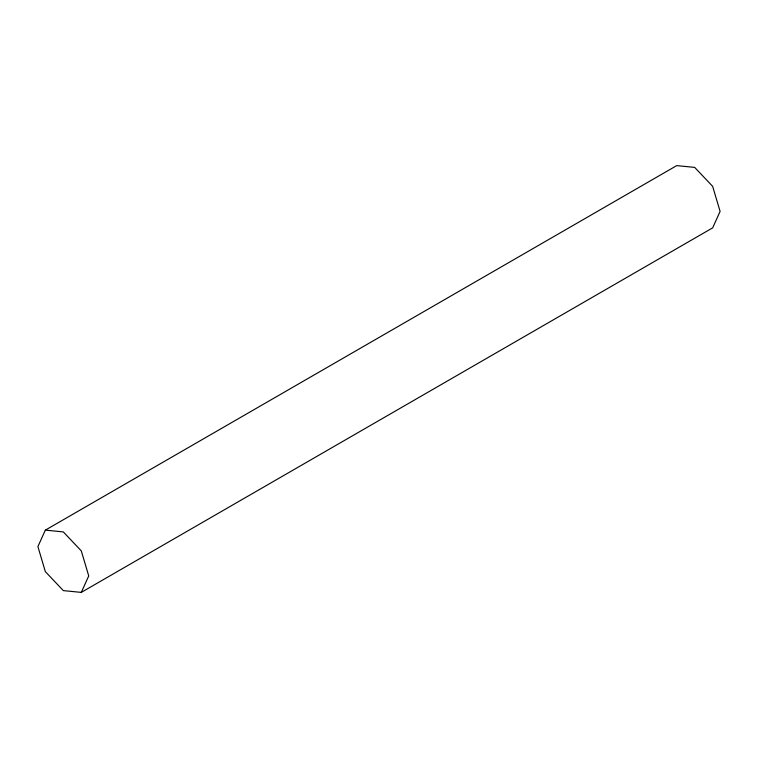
<?xml version="1.0" encoding="UTF-8"?>
<svg xmlns="http://www.w3.org/2000/svg" width="758" height="758" viewBox="0 0 758 758"><rect width="100%" height="100%" fill="white"/><g stroke="black" fill="none" stroke-linecap="round" stroke-linejoin="round"><path stroke-width="1.14" d="M45.347 530.136L37.9 546.584L45.347 571.636L63.312 590.605L81.286 592.386L712.653 227.864L720.1 211.416L712.653 186.364L694.688 167.395L676.714 165.614L45.347 530.136L63.312 531.908L81.286 550.886L88.733 575.928L81.286 592.386"/></g></svg>
